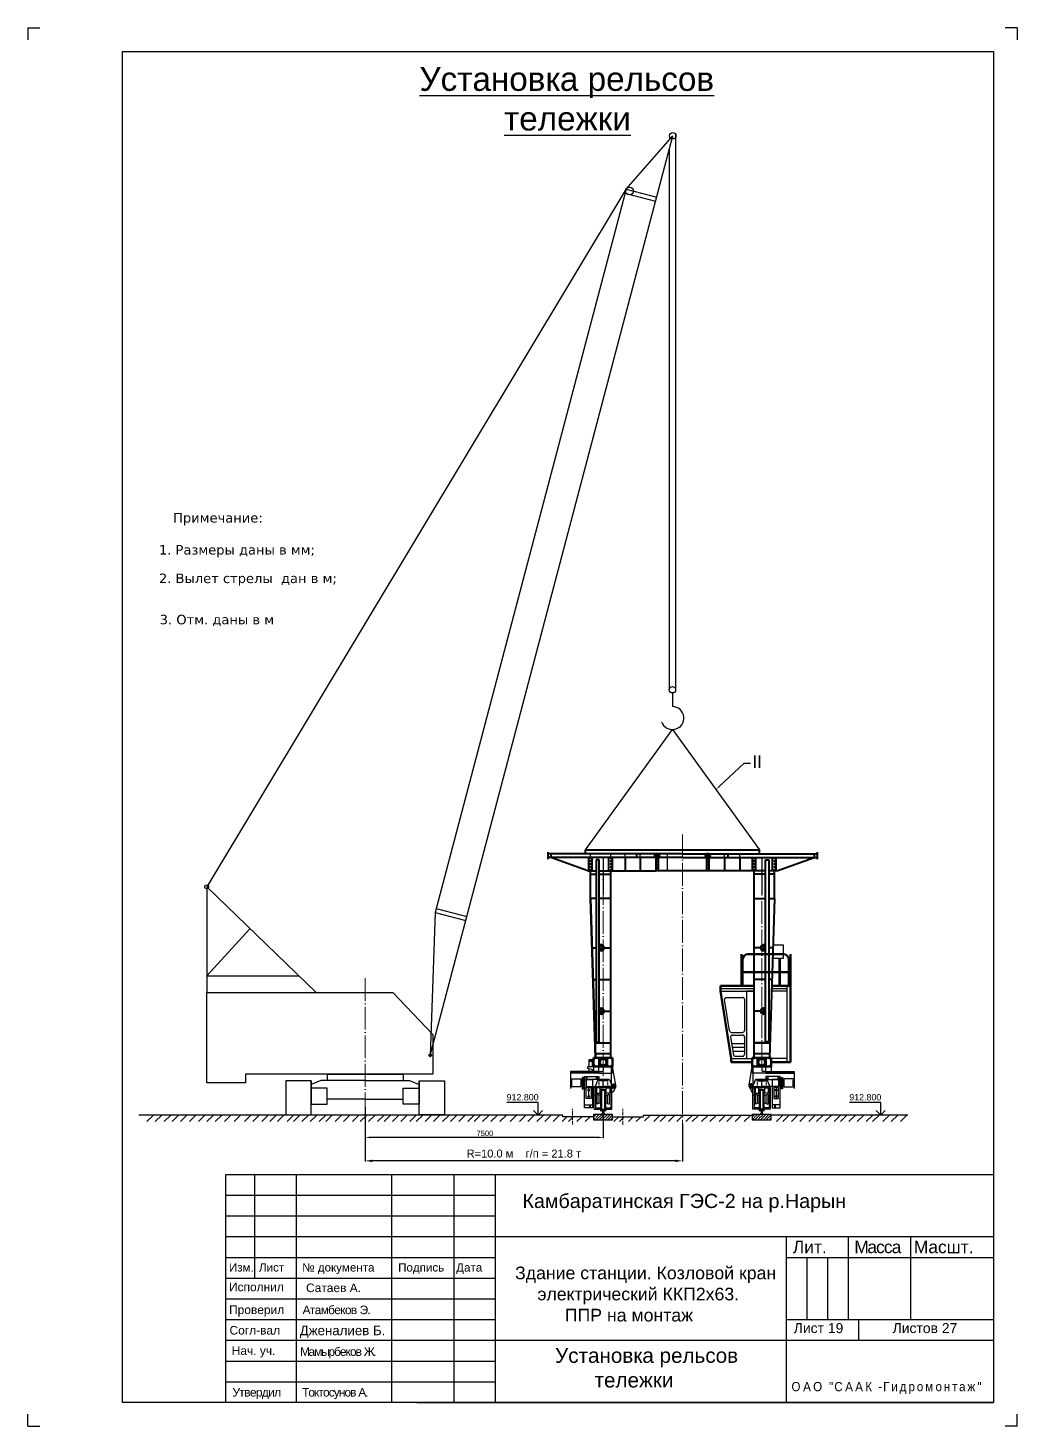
# Model space of a CAD drawing. Header units: millimetres. Extents: x 155577 to 993706, y -295114 to -113927.
# Drawn here: x 748807 to 779992, y -282929 to -238825 of the extents above; entities that cross this region are included whole.
import ezdxf
from ezdxf import colors
from ezdxf.entities.mleader import LeaderData, LeaderLine
from ezdxf.math import Vec2, Vec3

# ---------------------------------------------------------------- set-up
doc = ezdxf.new("R2010")
doc.units = ezdxf.units.MM
doc.linetypes.add('ACAD_ISO04W100', pattern=[30, 24, -3, 0, -3])
doc.linetypes.add('штриховая2', pattern=[9.525, 6.35, -3.175])
doc.layers.add('ось', color=160, linetype='Continuous', lineweight=15)
doc.layers.add('размер', color=84, linetype='Continuous', lineweight=18)
doc.styles.add('rom', font='times.ttf')
doc.styles.get("Standard").update_dxf_attribs({"font": 'arial.ttf'})
doc.dimstyles.new('ISO-25', dxfattribs={"dimtxt": 170, "dimasz": 170, "dimexe": 20, "dimexo": 10, "dimgap": 40, "dimtad": 1, "dimtxsty": 'Standard', "dimcen": 2.5, "dimadec": 0, "dimazin": 0, "dimtfac": 1, "dimtmove": 0, "dimatfit": 3, "dimfxl": 0, "dimarcsym": 0})

# ---------------------------------------------------------------- blocks, each defined once
blk = doc.blocks.new('ГАК ДЭКа')
blk.add_line((284780, 30287), (284780, 29857))
blk.add_circle((284780, 30387), 100)
blk.add_arc((284780, 29494), 363, 198.8478, 90)
blk = doc.blocks.new('стрела ДЭК -50 30 м')
for p, q in [((307292, 19005), (312744, 48506)), ((311398, 46721), (312744, 48506)), ((311398, 46721), (307108, 23514)), ((311374, 46592), (312357, 46410)), ((311398, 46721), (312381, 46539)), ((307108, 23514), (308092, 23332)), ((307108, 23514), (307292, 19005)), ((307132, 23643), (308115, 23461))]:
    blk.add_line(p, q)
blk.add_circle((311512, 46669), 123)
blk = doc.blocks.new('ходовка ДЭК -50')
at = {"lineweight": 30}
for p, q in [((580452, 8457), (579652, 8457)), ((579652, 8457), (579652, 7387)), ((580753, 8472), (580452, 8339)), ((580452, 7387), (580452, 8457)), ((582152, 8472), (580753, 8472)), ((580953, 8672), (580953, 8472)), ((580953, 8672), (583352, 8672)), ((582152, 8472), (583552, 8472)), ((583352, 8672), (583352, 8472)), ((583552, 8472), (583852, 8339)), ((583852, 8457), (584652, 8457)), ((583852, 7387), (583852, 8457)), ((584652, 8457), (584652, 7387)), ((582152, 7882), (580952, 7882)), ((582152, 7882), (582152, 7882)), ((582152, 7882), (583352, 7882)), ((582152, 7882), (582152, 7882)), ((579652, 7387), (580452, 7387)), ((584652, 7387), (583852, 7387))]:
    blk.add_line(p, q, dxfattribs=at)
for p, q in [((580452, 8457), (580452, 8222)), ((583852, 8457), (583852, 8222))]:
    blk.add_line(p, q)
for points in [[(580952, 8222), (580452, 8222), (580452, 7722), (580952, 7722)], [(583352, 8222), (583852, 8222), (583852, 7722), (583352, 7722)]]:
    blk.add_lwpolyline(points, close=True, dxfattribs=at)
blk = doc.blocks.new('корпус ДЭК-50')
at = {"lineweight": 30}
for p, q in [((537296, 11242), (533847, 14577)), ((533847, 14577), (533847, 11242)), ((533847, 11767), (535212, 13257)), ((533847, 11767), (536741, 11767)), ((533847, 8391), (533847, 11242)), ((533847, 11242), (539715, 11242)), ((539715, 11242), (540977, 9922)), ((540977, 9922), (540977, 8672)), ((535070, 8391), (533847, 8391)), ((540977, 8672), (535070, 8672)), ((535070, 8672), (535070, 8391))]:
    blk.add_line(p, q, dxfattribs=at)
blk.add_line((533847, 8391), (533847, 8672))
at = {"color": 70, "lineweight": 30}
for centre, radius in [((533847, 14577), 60.4), ((540897, 9261), 40.4)]:
    blk.add_circle(centre, radius, dxfattribs=at)
at = {"layer": 'ось', "linetype": 'ACAD_ISO04W100', "ltscale": 30}
blk.add_line((538847, 11693), (538847, 7633), dxfattribs=at)
blk = doc.blocks.new('A4')
at = {"color": 4}
for p, q in [((839180.34, -1943.12), (839180.34, -1945.62)), ((839180.34, -1943.12), (839182.84, -1943.12)), ((839390.34, -1943.12), (839387.84, -1943.12)), ((839390.34, -1943.12), (839390.34, -1945.62)), ((839180.34, -2240.12), (839180.34, -2237.62)), ((839390.34, -2240.12), (839390.34, -2237.62)), ((839180.34, -2240.12), (839182.84, -2240.12)), ((839390.34, -2240.12), (839387.84, -2240.12))]:
    blk.add_line(p, q, dxfattribs=at)
for p, q in [((839200.34, -1948.12), (839200.34, -2235.12)), ((839200.34, -1948.12), (839385.34, -1948.12)), ((839385.34, -1948.12), (839385.34, -2235.12)), ((839385.34, -2235.12), (839200.34, -2235.12))]:
    blk.add_line(p, q)
blk = doc.blocks.new('*D61')
at = {"layer": 'Defpoints', "color": 0, "transparency": 16777216}
for p in [(759441, -273101), (769441, -273390), (759441, -274564)]:
    blk.add_point(p, dxfattribs=at)
at = {"layer": 'размер', "color": 0, "lineweight": -2, "transparency": 16777216}
for p, q in [((759441, -273111), (759441, -274584)), ((769441, -273400), (769441, -274584)), ((769216, -274564), (759666, -274564))]:
    blk.add_line(p, q, dxfattribs=at)
at = {"layer": 'размер', "color": 0, "transparency": 16777216}
for points in [[(759666, -274526), (759666, -274601), (759441, -274564)], [(769216, -274526), (769216, -274601), (769441, -274564)]]:
    blk.add_solid(points, dxfattribs=at)
at = {"layer": 'размер', "color": 0, "transparency": 16777216, "insert": (764441, -274335), "char_height": 170, "attachment_point": 5}
blk.add_mtext('{\\H1.4706x;R=10.0 м    г/п = 21.8 т}', dxfattribs=at)
blk = doc.blocks.new('*D97')
at = {"layer": 'Defpoints', "color": 0, "transparency": 16777216}
for p in [(759441, -272865), (766941, -273101), (759441, -273824)]:
    blk.add_point(p, dxfattribs=at)
at = {"layer": 'размер', "color": 0, "lineweight": -2, "transparency": 16777216}
for p, q in [((759441, -272875), (759441, -273844)), ((766941, -273111), (766941, -273844)), ((766771, -273824), (759611, -273824))]:
    blk.add_line(p, q, dxfattribs=at)
at = {"layer": 'размер', "color": 0, "transparency": 16777216}
for points in [[(759611, -273795), (759611, -273852), (759441, -273824)], [(766771, -273795), (766771, -273852), (766941, -273824)]]:
    blk.add_solid(points, dxfattribs=at)
at = {"layer": 'размер', "color": 0, "transparency": 16777216, "insert": (763214, -273697), "char_height": 170, "attachment_point": 5}
blk.add_mtext('7500', dxfattribs=at)

msp = doc.modelspace()

# ---------------------------------------------------------------- hatches: boundary and pattern name
for points in [[(766281.68, -272292.165), (766311.16, -272292.165), (766311.16, -271929.269), (766281.68, -271929.269)], [(772599.885, -271929.269), (772570.405, -271929.269), (772570.405, -272292.165), (772599.885, -272292.165)]]:
    msp.add_hatch(color=256).paths.add_polyline_path(points)
h = msp.add_hatch()
h.set_pattern_fill('ANSI35', color=256, scale=20, style=0)
h.set_pattern_definition([(45, (501788.66, 2942.89), (-89.80256, 89.80256), []), (45, (501878.46, 2942.89), (-89.80256, 89.80256), [158.75, -31.75, 0, -31.75])])
h.paths.add_polyline_path([(766640.782, -273100.717), (766640.782, -273270.717), (767240.782, -273270.717), (767240.782, -273100.717)])
h = msp.add_hatch()
h.set_pattern_fill('ANSI35', color=256, scale=20, style=0)
h.set_pattern_definition([(45, (506788.66, 2942.89), (-89.80256, 89.80256), []), (45, (506878.46, 2942.89), (-89.80256, 89.80256), [158.75, -31.75, 0, -31.75])])
h.paths.add_polyline_path([(771640.782, -273100.717), (771640.782, -273270.717), (772240.782, -273270.717), (772240.782, -273100.717)])

# ---------------------------------------------------------------- linework, layer by layer
for p, q in [((769226.11, -242169.171), (769226.343, -259702.859)), ((769026.896, -242643.954), (769026.343, -259702.848)), ((767664.742, -243897.879), (754440.782, -265920.717)), ((766540.782, -264994.717), (766540.782, -264874.717)), ((767180.782, -264994.717), (767180.782, -264874.717)), ((767630.915, -264994.717), (767630.915, -264874.717)), ((768112.097, -264994.717), (768112.097, -264874.717)), ((768565.842, -264934.717), (768715.723, -264934.717)), ((768640.782, -264994.717), (768640.782, -264863.777)), ((769440.782, -264994.717), (768678.632, -264994.717)), ((768960.784, -264874.717), (768960.784, -265414.717)), ((770315.723, -264934.717), (770165.842, -264934.717)), ((770240.782, -264994.717), (770240.782, -264858.537)), ((770769.468, -264994.717), (770769.468, -264874.717)), ((771250.65, -264994.717), (771250.65, -264874.717)), ((766480.782, -265414.717), (766600.782, -265414.717)), ((768602.933, -265414.717), (769440.782, -265414.717)), ((768678.632, -265414.717), (768678.632, -265414.717)), ((770202.933, -265414.717), (770202.933, -265414.717)), ((772400.782, -265414.717), (772280.782, -265414.717)), ((766811.053, -267840.717), (766950.562, -267840.717)), ((766880.808, -267732.009), (766880.808, -267949.425)), ((766880.808, -267732.009), (766880.808, -267949.425)), ((771931.053, -267840.717), (772070.562, -267840.717)), ((772000.808, -267732.009), (772000.808, -267949.425)), ((772000.808, -267732.009), (772000.808, -267949.425)), ((772631.687, -267760.717), (772295.157, -267760.717)), ((772631.687, -268174.589), (772631.687, -267760.717)), ((772282.363, -268174.589), (772631.687, -268174.589)), ((772478.742, -268174.589), (772478.742, -269040.717)), ((772518.66, -268174.589), (772518.66, -269040.717)), ((770640.782, -269130.717), (771700.782, -269130.717)), ((770640.782, -269210.717), (771700.782, -269210.717)), ((770925.418, -270456.675), (770768.217, -269476.484)), ((770823.726, -269409.781), (771336.701, -269409.781)), ((771400.251, -269467.855), (771400.251, -270452.638)), ((771700.782, -269210.717), (771460.782, -269210.717)), ((771460.782, -269210.717), (771460.782, -271330.717)), ((772747.648, -269210.717), (772245.697, -269210.717)), ((772248.17, -269130.717), (772747.648, -269130.717)), ((772747.648, -271450.717), (772747.648, -269040.717)), ((766811.028, -269840.717), (766950.537, -269840.717)), ((766880.782, -269732.009), (766880.782, -269949.425)), ((771931.028, -269840.717), (772070.537, -269840.717)), ((772000.782, -269732.009), (772000.782, -269949.425)), ((770924.318, -270449.816), (770925.418, -270456.675)), ((770958.132, -270660.657), (771047.415, -271217.366)), ((770987.868, -270510.717), (771337.581, -270510.717)), ((771013.64, -270593.954), (771340.511, -270593.954)), ((771400.251, -270656.017), (771400.251, -271200.735)), ((770990.048, -270859.661), (771400.251, -270859.661)), ((771008.455, -270974.436), (771400.251, -270974.436)), ((771029.389, -271104.964), (771400.251, -271104.964)), ((766640.782, -271600.717), (766447.803, -271600.717)), ((766447.803, -271600.717), (766447.803, -271643.945)), ((766447.803, -271643.945), (766640.782, -271680.355)), ((766499.666, -271424), (766595.212, -271424)), ((766547.439, -271367.207), (766547.439, -271424)), ((766640.782, -271590.717), (766640.782, -271740.717)), ((766808.833, -271800.717), (766808.833, -271590.717)), ((766940.782, -271590.717), (766940.782, -271716.044)), ((767208.782, -272170.717), (767208.782, -271590.717)), ((767340.782, -272170.717), (767240.782, -271590.717)), ((767240.782, -271590.717), (767240.782, -271765.451)), ((770980.782, -271330.717), (771640.782, -271330.717)), ((771101.674, -271262.799), (771340.511, -271262.799)), ((771540.782, -272170.717), (771640.782, -271590.717)), ((771640.782, -271590.717), (771640.782, -271765.451)), ((771672.782, -272170.717), (771672.782, -271590.717)), ((771940.782, -271590.717), (771940.782, -271716.044)), ((772072.732, -271800.717), (772072.732, -271590.717)), ((772747.648, -271330.717), (772240.782, -271330.717)), ((772240.782, -271590.717), (772240.782, -271740.717)), ((766808.833, -271740.717), (766905.749, -271740.717)), ((766808.833, -271800.717), (767212.918, -271800.717)), ((772072.732, -271800.717), (771668.647, -271800.717)), ((772072.732, -271740.717), (771975.816, -271740.717)), ((766446.684, -272331.684), (766519.441, -272331.684)), ((766446.684, -272528.686), (766519.441, -272528.686)), ((766483.236, -272262.72), (766483.236, -272572.604)), ((766660.782, -272220.717), (766940.782, -272220.717)), ((766660.782, -272930.717), (766660.782, -272247.795)), ((766660.782, -272247.795), (766940.782, -272247.795)), ((766660.782, -272480.794), (766700.782, -272480.794)), ((766700.782, -272247.795), (766700.782, -272890.717)), ((766880.782, -272510.642), (766747.703, -272459.098)), ((766747.703, -272459.098), (766747.703, -272777.191)), ((766808.296, -272482.567), (766808.296, -272753.723)), ((766880.782, -272320.717), (766880.782, -272950.717)), ((767220.782, -272247.795), (766940.782, -272247.795)), ((767000.782, -272510.642), (767133.862, -272459.098)), ((767000.782, -272510.642), (767000.782, -272725.647)), ((767073.269, -272482.567), (767073.269, -272753.723)), ((767133.862, -272459.098), (767133.862, -272777.191)), ((767180.782, -272247.795), (767180.782, -272890.717)), ((767220.782, -272480.794), (767180.782, -272480.794)), ((767208.782, -272170.717), (767340.782, -272170.717)), ((767220.782, -272220.717), (767220.782, -272200.717)), ((767220.782, -272220.717), (767220.782, -272200.717)), ((767220.782, -272930.717), (767220.782, -272247.795)), ((767253.418, -272397.795), (767220.782, -272397.795)), ((767340.782, -272220.717), (767253.418, -272397.795)), ((767340.782, -272220.717), (767340.782, -272170.717)), ((771672.782, -272170.717), (771540.782, -272170.717)), ((771540.782, -272220.717), (771540.782, -272170.717)), ((771540.782, -272220.717), (771628.147, -272397.795)), ((771628.147, -272397.795), (771660.782, -272397.795)), ((771660.782, -272220.717), (771660.782, -272200.717)), ((771660.782, -272220.717), (771660.782, -272200.717)), ((771660.782, -272930.717), (771660.782, -272247.795)), ((771660.782, -272247.795), (771940.782, -272247.795)), ((771660.782, -272480.794), (771700.782, -272480.794)), ((771700.782, -272247.795), (771700.782, -272890.717)), ((771880.782, -272510.642), (771747.703, -272459.098)), ((771747.703, -272459.098), (771747.703, -272777.191)), ((771808.296, -272482.567), (771808.296, -272753.723)), ((771880.782, -272510.642), (771880.782, -272725.647)), ((772220.782, -272220.717), (771940.782, -272220.717)), ((772220.782, -272247.795), (771940.782, -272247.795)), ((772000.782, -272320.717), (772000.782, -272950.717)), ((772000.782, -272510.642), (772133.862, -272459.098)), ((772073.269, -272482.567), (772073.269, -272753.723)), ((772133.862, -272459.098), (772133.862, -272777.191)), ((772180.782, -272247.795), (772180.782, -272890.717)), ((772220.782, -272480.794), (772180.782, -272480.794)), ((772220.782, -272930.717), (772220.782, -272247.795)), ((772434.881, -272331.684), (772362.124, -272331.684)), ((772434.881, -272528.686), (772362.124, -272528.686)), ((772398.329, -272262.72), (772398.329, -272572.604)), ((764891.542, -272720.717), (763908.765, -272720.717)), ((764891.542, -273120.717), (764750.12, -272979.296)), ((764891.542, -273120.717), (764891.542, -272720.717)), ((764891.542, -273120.717), (765032.963, -272979.296)), ((766660.782, -272930.717), (767220.782, -272930.717)), ((766700.782, -272890.717), (766880.782, -272890.717)), ((766880.782, -272725.647), (766747.703, -272777.191)), ((766880.782, -272950.717), (766880.782, -272973.111)), ((767000.782, -272725.647), (767133.862, -272777.191)), ((767000.782, -272890.717), (767180.782, -272890.717)), ((767000.782, -272950.717), (767000.782, -272973.111)), ((772220.782, -272930.717), (771660.782, -272930.717)), ((771880.782, -272890.717), (771700.782, -272890.717)), ((771880.782, -272725.647), (771747.703, -272777.191)), ((771880.782, -272950.717), (771880.782, -272973.111)), ((772000.782, -272725.647), (772133.862, -272777.191)), ((772180.782, -272890.717), (772000.782, -272890.717)), ((772000.782, -272950.717), (772000.782, -272973.111)), ((775695.927, -272720.717), (774713.151, -272720.717)), ((775695.927, -273120.717), (775554.506, -272979.296)), ((775695.927, -273120.717), (775695.927, -272720.717)), ((775695.927, -273120.717), (775837.348, -272979.296)), ((765671.782, -273120.717), (752304.709, -273120.717)), ((752556.66, -273324.364), (752760.306, -273120.717)), ((752819.292, -273324.364), (753022.939, -273120.717)), ((753104.437, -273324.364), (753308.083, -273120.717)), ((753104.437, -273324.364), (753308.083, -273120.717)), ((753104.437, -273324.364), (753308.083, -273120.717)), ((753352.06, -273324.364), (753555.706, -273120.717)), ((753614.692, -273324.364), (753818.339, -273120.717)), ((753899.837, -273324.364), (754103.483, -273120.717)), ((754183.992, -273324.364), (754387.638, -273120.717)), ((754183.992, -273324.364), (754387.638, -273120.717)), ((754451.033, -273324.364), (754654.679, -273120.717)), ((754713.665, -273324.364), (754917.312, -273120.717)), ((754998.81, -273324.364), (755202.456, -273120.717)), ((755306.652, -273324.364), (755510.299, -273120.717)), ((755306.652, -273324.364), (755510.299, -273120.717)), ((755633.115, -273324.364), (755836.762, -273120.717)), ((755895.747, -273324.364), (756099.394, -273120.717)), ((756180.892, -273324.364), (756384.539, -273120.717)), ((756180.892, -273324.364), (756384.539, -273120.717)), ((756180.892, -273324.364), (756384.539, -273120.717)), ((756428.515, -273324.364), (756632.162, -273120.717)), ((756671.147, -273324.364), (756874.794, -273120.717)), ((756976.292, -273324.364), (757179.939, -273120.717)), ((757177.458, -273324.364), (757381.105, -273120.717)), ((757177.458, -273324.364), (757381.105, -273120.717)), ((757444.499, -273324.364), (757648.146, -273120.717)), ((757707.131, -273324.364), (757910.778, -273120.717)), ((757992.276, -273324.364), (758195.923, -273120.717)), ((758193.442, -273324.364), (758397.089, -273120.717)), ((758193.442, -273324.364), (758397.089, -273120.717)), ((758487.95, -273324.364), (758691.597, -273120.717)), ((758750.583, -273324.364), (758954.229, -273120.717)), ((759035.727, -273324.364), (759239.374, -273120.717)), ((759035.727, -273324.364), (759239.374, -273120.717)), ((759035.727, -273324.364), (759239.374, -273120.717)), ((759283.35, -273324.364), (759486.997, -273120.717)), ((759545.983, -273324.364), (759749.629, -273120.717)), ((759831.127, -273324.364), (760034.774, -273120.717)), ((760032.293, -273324.364), (760235.94, -273120.717)), ((760032.293, -273324.364), (760235.94, -273120.717)), ((760299.334, -273324.364), (760502.981, -273120.717)), ((760561.967, -273324.364), (760765.613, -273120.717)), ((760847.111, -273324.364), (761050.758, -273120.717)), ((761048.277, -273324.364), (761251.924, -273120.717)), ((761048.277, -273324.364), (761251.924, -273120.717)), ((761330.333, -273324.364), (761533.98, -273120.717)), ((761592.965, -273324.364), (761796.612, -273120.717)), ((761878.11, -273324.364), (762081.757, -273120.717)), ((761878.11, -273324.364), (762081.757, -273120.717)), ((761878.11, -273324.364), (762081.757, -273120.717)), ((762125.733, -273324.364), (762329.38, -273120.717)), ((762388.365, -273324.364), (762592.012, -273120.717)), ((762673.51, -273324.364), (762877.157, -273120.717)), ((762874.676, -273324.364), (763078.323, -273120.717)), ((762874.676, -273324.364), (763078.323, -273120.717)), ((763141.717, -273324.364), (763345.364, -273120.717)), ((763404.35, -273324.364), (763607.996, -273120.717)), ((763689.494, -273324.364), (763893.141, -273120.717)), ((764011.015, -273324.364), (764214.662, -273120.717)), ((764305.456, -273324.364), (764509.103, -273120.717)), ((764568.088, -273324.364), (764771.735, -273120.717)), ((764853.233, -273324.364), (765056.88, -273120.717)), ((764853.233, -273324.364), (765056.88, -273120.717)), ((764853.233, -273324.364), (765056.88, -273120.717)), ((765100.856, -273324.364), (765304.503, -273120.717)), ((765363.488, -273324.364), (765567.135, -273120.717)), ((765648.633, -273324.364), (765800.28, -273172.717)), ((765671.782, -273172.717), (765671.782, -273120.717)), ((766640.782, -273172.717), (765671.782, -273172.717)), ((765849.799, -273324.364), (766001.446, -273172.717)), ((765849.799, -273324.364), (766001.446, -273172.717)), ((766116.84, -273324.364), (766268.487, -273172.717)), ((766379.472, -273324.364), (766531.119, -273172.717)), ((766880.782, -273085.717), (766880.782, -273100.717)), ((766880.782, -273100.717), (767000.782, -273100.717)), ((766920.782, -273010.767), (766920.782, -273056.578)), ((766960.782, -273010.767), (766960.782, -273056.578)), ((767000.782, -273085.717), (767000.782, -273100.717)), ((767240.782, -273172.717), (768209.782, -273172.717)), ((767280.887, -273324.364), (767432.534, -273172.717)), ((767454.879, -273324.364), (767606.525, -273172.717)), ((767740.024, -273324.364), (767891.67, -273172.717)), ((767740.024, -273324.364), (767891.67, -273172.717)), ((767740.024, -273324.364), (767891.67, -273172.717)), ((767987.646, -273324.364), (768139.293, -273172.717)), ((768209.782, -273172.717), (768209.782, -273120.717)), ((768209.782, -273120.717), (771640.782, -273120.717)), ((768250.279, -273304.364), (768433.925, -273120.717)), ((768535.424, -273324.364), (768739.07, -273120.717)), ((768736.589, -273324.364), (768940.236, -273120.717)), ((768736.589, -273324.364), (768940.236, -273120.717)), ((769003.63, -273324.364), (769207.277, -273120.717)), ((769266.263, -273324.364), (769469.91, -273120.717)), ((769551.408, -273324.364), (769755.054, -273120.717)), ((769752.573, -273324.364), (769956.22, -273120.717)), ((769752.573, -273324.364), (769956.22, -273120.717)), ((770047.082, -273324.364), (770250.728, -273120.717)), ((770309.714, -273324.364), (770513.361, -273120.717)), ((770594.859, -273324.364), (770798.505, -273120.717)), ((770594.859, -273324.364), (770798.505, -273120.717)), ((770594.859, -273324.364), (770798.505, -273120.717)), ((770842.482, -273324.364), (771046.128, -273120.717)), ((771105.114, -273324.364), (771308.761, -273120.717)), ((771390.259, -273324.364), (771593.905, -273120.717)), ((771880.782, -273085.717), (771880.782, -273100.717)), ((772000.782, -273100.717), (771880.782, -273100.717)), ((771920.782, -273010.767), (771920.782, -273056.578)), ((771960.782, -273010.767), (771960.782, -273056.578)), ((772000.782, -273085.717), (772000.782, -273100.717)), ((776549.356, -273120.717), (772240.782, -273120.717)), ((772406.243, -273324.364), (772609.889, -273120.717)), ((772607.409, -273324.364), (772811.055, -273120.717)), ((772607.409, -273324.364), (772811.055, -273120.717)), ((772878.547, -273324.364), (773082.194, -273120.717)), ((773141.179, -273324.364), (773344.826, -273120.717)), ((773426.324, -273324.364), (773629.971, -273120.717)), ((773426.324, -273324.364), (773629.971, -273120.717)), ((773426.324, -273324.364), (773629.971, -273120.717)), ((773673.947, -273324.364), (773877.594, -273120.717)), ((773936.579, -273324.364), (774140.226, -273120.717)), ((774221.724, -273324.364), (774425.371, -273120.717)), ((774422.89, -273324.364), (774626.537, -273120.717)), ((774422.89, -273324.364), (774626.537, -273120.717)), ((774689.931, -273324.364), (774893.578, -273120.717)), ((774952.563, -273324.364), (775156.21, -273120.717)), ((775237.708, -273324.364), (775441.355, -273120.717)), ((775438.874, -273324.364), (775642.521, -273120.717)), ((775438.874, -273324.364), (775642.521, -273120.717)), ((775765.337, -273324.364), (775968.984, -273120.717)), ((776027.97, -273324.364), (776231.616, -273120.717)), ((776313.114, -273324.364), (776516.761, -273120.717)), ((776313.114, -273324.364), (776516.761, -273120.717)), ((776313.114, -273324.364), (776516.761, -273120.717)), ((755047.069, -282186.761), (755047.069, -274991.582)), ((755047.069, -274991.582), (779249.034, -274991.582)), ((755962.819, -278262.118), (755962.819, -274991.582)), ((757271.033, -282186.761), (757271.033, -274991.582)), ((760279.926, -282186.761), (760279.926, -274991.582)), ((762242.248, -282186.761), (762242.248, -274991.582)), ((763550.462, -282186.761), (763550.462, -274991.582)), ((755047.069, -275645.69), (763550.462, -275645.69)), ((755047.069, -276299.797), (763550.462, -276299.797)), ((755047.069, -276953.904), (779249.034, -276953.904)), ((755047.069, -276953.904), (779249.034, -276953.904)), ((772707.962, -276953.904), (772707.962, -282186.761)), ((774670.284, -276953.904), (774670.284, -279570.333)), ((776632.605, -276953.904), (776632.605, -279570.333)), ((779249.034, -276781.361), (779249.034, -282186.761)), ((755047.069, -277608.011), (763550.462, -277608.011)), ((772707.962, -277608.011), (779249.034, -277608.011)), ((773362.069, -277608.011), (773362.069, -279570.333)), ((774016.177, -277608.011), (774016.177, -279570.333)), ((755047.069, -278262.118), (763550.462, -278262.118)), ((755047.069, -278262.118), (763550.462, -278262.118)), ((755047.069, -278916.225), (763550.462, -278916.225)), ((755047.069, -278916.225), (763550.462, -278916.225)), ((755047.069, -279570.333), (763550.462, -279570.333)), ((772707.962, -279570.333), (779249.034, -279570.333)), ((774992.755, -279570.333), (774992.755, -280224.44)), ((755047.069, -280224.44), (779249.034, -280224.44)), ((755047.069, -280878.547), (763550.462, -280878.547)), ((755047.069, -280878.547), (763550.462, -280878.547)), ((755047.069, -281532.654), (763550.462, -281532.654)), ((779249.034, -282186.761), (761067.234, -282186.761)), ((761067.234, -282186.761), (779249.034, -282186.761))]:
    msp.add_line(p, q)
at = {"lineweight": 40}
for p, q in [((765192.782, -264824.717), (765192.782, -265044.717)), ((768602.933, -264874.717), (765192.782, -264874.717)), ((768602.933, -264994.717), (765192.782, -264994.717)), ((765290.782, -264874.717), (765290.782, -264994.717)), ((766460.782, -265414.717), (765290.782, -264994.717)), ((766380.782, -264874.717), (766380.782, -264754.717)), ((766380.782, -264754.717), (771871.903, -264754.717)), ((766485.782, -265414.717), (766485.782, -264994.717)), ((766595.782, -265414.717), (766595.782, -264994.717)), ((766820.782, -265064.555), (766720.782, -265064.555)), ((766720.782, -265064.555), (766720.782, -270810.803)), ((766820.782, -270810.803), (766820.782, -265064.555)), ((767125.782, -265414.717), (767125.782, -264994.717)), ((767235.782, -265414.717), (767235.782, -264994.717)), ((767630.915, -264994.717), (767630.915, -265414.717)), ((768002.332, -264994.717), (768002.332, -264874.717)), ((768112.097, -264994.717), (768112.097, -265414.717)), ((768602.933, -264994.717), (768602.933, -265414.717)), ((769440.782, -264874.717), (768678.632, -264874.717)), ((769440.782, -264994.717), (768678.632, -264994.717)), ((768678.632, -264994.717), (768678.632, -265414.717)), ((769440.782, -264874.717), (770202.933, -264874.717)), ((769440.782, -264994.717), (770202.933, -264994.717)), ((769440.782, -264994.717), (770202.933, -264994.717)), ((770202.933, -264994.717), (770202.933, -265414.717)), ((770278.632, -264874.717), (773688.782, -264874.717)), ((770278.632, -264994.717), (773688.782, -264994.717)), ((770278.632, -264994.717), (770278.632, -265414.717)), ((770769.468, -264994.717), (770769.468, -265414.717)), ((770879.233, -264994.717), (770879.233, -264874.717)), ((771250.65, -264994.717), (771250.65, -265414.717)), ((771645.782, -265414.717), (771645.782, -264994.717)), ((771755.782, -265414.717), (771755.782, -264994.717)), ((771871.903, -264874.717), (771871.903, -264754.717)), ((771940.782, -264874.717), (772500.782, -264874.717)), ((772060.782, -270810.803), (772060.782, -265064.555)), ((772060.782, -265064.555), (772160.782, -265064.555)), ((772160.782, -265064.555), (772160.782, -270810.803)), ((772285.782, -265414.717), (772285.782, -264994.717)), ((772395.782, -265414.717), (772395.782, -264994.717)), ((772420.782, -265414.717), (773590.782, -264994.717)), ((773590.782, -264874.717), (773590.782, -264994.717)), ((773688.782, -264824.717), (773688.782, -265044.717)), ((766460.782, -265414.717), (766720.782, -265414.717)), ((766540.782, -266284.717), (766540.782, -265414.717)), ((766820.782, -265414.717), (768602.933, -265414.717)), ((767180.782, -271310.717), (767180.782, -265414.717)), ((772060.782, -265414.717), (768602.933, -265414.717)), ((771700.782, -271310.717), (771700.782, -265414.717)), ((772420.782, -265414.717), (772160.782, -265414.717)), ((772340.782, -266284.717), (772340.782, -265414.717)), ((766540.782, -265514.717), (766720.782, -265514.717)), ((766820.782, -265514.717), (767180.782, -265514.717)), ((772060.782, -265514.717), (771700.782, -265514.717)), ((772340.782, -265514.717), (772160.782, -265514.717)), ((766720.782, -266284.717), (766540.782, -266284.717)), ((767180.782, -266284.717), (766820.782, -266284.717)), ((771700.782, -266284.717), (772060.782, -266284.717)), ((772160.782, -266284.717), (772340.782, -266284.717)), ((772340.782, -266284.717), (772185.419, -271310.717)), ((766588.881, -267840.717), (766720.782, -267840.717)), ((766972.977, -267840.717), (767180.782, -267840.717)), ((771908.588, -267840.717), (771700.782, -267840.717)), ((772292.684, -267840.717), (772160.782, -267840.717)), ((766619.793, -268840.717), (766720.782, -268840.717)), ((766619.793, -268840.717), (766720.782, -268840.717)), ((766820.782, -268840.717), (767180.782, -268840.717)), ((766820.782, -268840.717), (767180.782, -268840.717)), ((772060.782, -268840.717), (771700.782, -268840.717)), ((772060.782, -268840.717), (771700.782, -268840.717)), ((772261.772, -268840.717), (772160.782, -268840.717)), ((772261.772, -268840.717), (772160.782, -268840.717)), ((766650.705, -269840.717), (766720.782, -269840.717)), ((766650.705, -269840.717), (766720.782, -269840.717)), ((766972.977, -269840.717), (767180.782, -269840.717)), ((766972.977, -269840.717), (767180.782, -269840.717)), ((771908.588, -269840.717), (771700.782, -269840.717)), ((771908.588, -269840.717), (771700.782, -269840.717)), ((772230.86, -269840.717), (772160.782, -269840.717)), ((772230.86, -269840.717), (772160.782, -269840.717)), ((766681.617, -270840.717), (767180.782, -270840.717)), ((766698.807, -270940.717), (766684.708, -270940.717)), ((767180.782, -271190.717), (766692.436, -271190.717)), ((767180.782, -271190.717), (766692.436, -271190.717)), ((766720.782, -270810.803), (766820.782, -270810.803)), ((767180.782, -271070.717), (767163.593, -271070.717)), ((772189.129, -271190.717), (771700.782, -271190.717)), ((772160.782, -270810.803), (772060.782, -270810.803))]:
    msp.add_line(p, q, dxfattribs=at)
at = {"linetype": 'штриховая2', "ltscale": 10}
for p, q in [((766540.782, -265414.717), (766540.782, -264994.717)), ((767180.782, -265414.717), (767180.782, -264994.717)), ((768640.782, -265005.658), (768640.782, -265414.717)), ((770240.782, -265005.658), (770240.782, -265414.717)), ((771700.782, -265414.717), (771700.782, -264994.717)), ((772340.782, -265414.717), (772340.782, -264994.717)), ((766802.467, -272000.717), (766802.467, -272220.717)), ((767079.098, -272000.717), (767079.098, -272220.717)), ((771802.467, -272000.717), (771802.467, -272220.717)), ((772079.098, -272000.717), (772079.098, -272220.717))]:
    msp.add_line(p, q, dxfattribs=at)
at = {"color": 4}
for p, q in [((766940.782, -265024.717), (766940.782, -266164.717)), ((771940.782, -265024.717), (771940.782, -266164.717))]:
    msp.add_line(p, q, dxfattribs=at)
at = {"lineweight": 50}
for p, q in [((766540.782, -266284.717), (766696.146, -271310.717)), ((771306.701, -269040.717), (771306.701, -268040.717)), ((772631.687, -268040.717), (771505.814, -268040.717)), ((772848.989, -269040.717), (772848.989, -268040.717)), ((771306.701, -268288.624), (771336.701, -268288.624)), ((771306.701, -268316.505), (771336.701, -268316.505)), ((771336.701, -269040.717), (771336.701, -268215.625)), ((772800.801, -269040.717), (772800.801, -268215.625)), ((772800.801, -268288.624), (772848.989, -268288.624)), ((772800.801, -268316.505), (772848.989, -268316.505)), ((771306.701, -268869.38), (771336.701, -268869.38)), ((771306.701, -268897.261), (771336.701, -268897.261)), ((771336.701, -268609.333), (772800.801, -268609.333)), ((772800.801, -268869.38), (772848.989, -268869.38)), ((772800.801, -268897.261), (772848.989, -268897.261)), ((770640.782, -269040.717), (771700.782, -269040.717)), ((770640.782, -269040.717), (770640.782, -269210.717)), ((770980.782, -271330.717), (770640.782, -269210.717)), ((772250.952, -269040.717), (772848.989, -269040.717)), ((772848.989, -271450.717), (772848.989, -269040.717)), ((772199.948, -270840.717), (771700.782, -270840.717)), ((766640.782, -271310.717), (767240.782, -271310.717)), ((766640.782, -271310.717), (766640.782, -271590.717)), ((766640.782, -271590.717), (767240.782, -271590.717)), ((767240.782, -271310.717), (767240.782, -271590.717)), ((770980.782, -271450.717), (770980.782, -271330.717)), ((771640.782, -271450.717), (770980.782, -271450.717)), ((772240.782, -271310.717), (771640.782, -271310.717)), ((771640.782, -271310.717), (771640.782, -271590.717)), ((772240.782, -271590.717), (771640.782, -271590.717)), ((772240.782, -271590.717), (771640.782, -271590.717)), ((772240.782, -271310.717), (772240.782, -271590.717)), ((772848.989, -271450.717), (772240.782, -271450.717)), ((766880.803, -272291.862), (766880.3, -272991.962)), ((766880.782, -272320.717), (767000.782, -272320.717)), ((767000.803, -272291.862), (767000.3, -272991.962)), ((771880.762, -272291.862), (771881.265, -272991.962)), ((772000.782, -272320.717), (771880.782, -272320.717)), ((772000.762, -272291.862), (772001.265, -272991.962)), ((767000.329, -272950.76), (766880.782, -272950.717)), ((771881.236, -272950.76), (772000.782, -272950.717))]:
    msp.add_line(p, q, dxfattribs=at)
at = {"lineweight": 30}
for p, q in [((766808.833, -271740.717), (765913.782, -271740.717)), ((765913.782, -271740.717), (765913.782, -272278.733)), ((766808.833, -271770.717), (765913.782, -271770.717)), ((766808.833, -271800.717), (765913.782, -271800.717)), ((765943.892, -271971.775), (765913.782, -272005.043)), ((765913.782, -272058.138), (765913.782, -272163.297)), ((765943.892, -271971.775), (765943.892, -272226.691)), ((765943.892, -271971.775), (766238.64, -271971.775)), ((765943.892, -272196.565), (765943.892, -272024.87)), ((765943.892, -272024.87), (765943.892, -272057.481)), ((766238.64, -271971.775), (766238.64, -272226.691)), ((766311.16, -272024.87), (766238.64, -272024.87)), ((766355.689, -271986.666), (766311.16, -271929.269)), ((766776.277, -272000.717), (766696.277, -272200.717)), ((766776.277, -272000.717), (767140.782, -272000.717)), ((767140.782, -272000.717), (766940.782, -272000.717)), ((767140.782, -272000.717), (767220.782, -272200.717)), ((771740.782, -272000.717), (771660.782, -272200.717)), ((771740.782, -272000.717), (771940.782, -272000.717)), ((772105.288, -272000.717), (771740.782, -272000.717)), ((772072.732, -271740.717), (772967.782, -271740.717)), ((772072.732, -271770.717), (772967.782, -271770.717)), ((772072.732, -271800.717), (772967.782, -271800.717)), ((772105.288, -272000.717), (772185.288, -272200.717)), ((772525.876, -271986.666), (772570.405, -271929.269)), ((772570.405, -272024.87), (772642.925, -272024.87)), ((772937.673, -271971.775), (772642.925, -271971.775)), ((772642.925, -271971.775), (772642.925, -272226.691)), ((772937.673, -271971.775), (772967.782, -272005.043)), ((772937.673, -271971.775), (772937.673, -272226.691)), ((772937.673, -272196.565), (772937.673, -272024.87)), ((772937.673, -272024.87), (772937.673, -272057.481)), ((772967.782, -271740.717), (772967.782, -272278.733)), ((772967.782, -272058.138), (772967.782, -272163.297)), ((765943.892, -272226.691), (765913.782, -272193.423)), ((766238.64, -272226.691), (765943.892, -272226.691)), ((766311.16, -272196.565), (766238.64, -272196.565)), ((766311.16, -272292.165), (766355.689, -272234.768)), ((766696.277, -272220.717), (766696.277, -272200.717)), ((766696.277, -272220.717), (766696.277, -272200.717)), ((767340.782, -272220.717), (766940.782, -272220.717)), ((771540.782, -272220.717), (771940.782, -272220.717)), ((772185.288, -272220.717), (772185.288, -272200.717)), ((772185.288, -272220.717), (772185.288, -272200.717)), ((772570.405, -272292.165), (772525.876, -272234.768)), ((772570.405, -272196.565), (772642.925, -272196.565)), ((772642.925, -272226.691), (772937.673, -272226.691)), ((772937.673, -272226.691), (772967.782, -272193.423)), ((766355.689, -272797.466), (766610.782, -272797.466)), ((766515.799, -272797.466), (766515.799, -272893.839)), ((766536.666, -272797.466), (766536.666, -272893.839)), ((772525.876, -272797.466), (772270.782, -272797.466)), ((772344.899, -272797.466), (772344.899, -272893.839)), ((772365.766, -272797.466), (772365.766, -272893.839))]:
    msp.add_line(p, q, dxfattribs=at)
for points in [[(766380.782, -264754.717), (769126.343, -260958.745), (771871.903, -264754.717)], [(766499.666, -271600.717), (766499.666, -271367.207), (766595.212, -271367.207), (766595.212, -271600.717)], [(766595.212, -271671.757), (766595.212, -271740.717), (766499.666, -271740.717), (766499.666, -271653.73)], [(766311.16, -272292.165), (766311.16, -271929.269)], [(766355.689, -271986.666), (766355.689, -272292.165)], [(772525.876, -271986.666), (772525.876, -272292.165)], [(772570.405, -272292.165), (772570.405, -271929.269)]]:
    msp.add_lwpolyline(points)
at = {"lineweight": 50}
for points in [[(766812.845, -271322.832), (767068.72, -271322.832), (767068.72, -271578.602), (766812.845, -271578.602)], [(772068.72, -271322.832), (771812.845, -271322.832), (771812.845, -271578.602), (772068.72, -271578.602)]]:
    msp.add_lwpolyline(points, close=True, dxfattribs=at)
for points in [[(766311.16, -271929.269), (766281.68, -271929.269), (766281.68, -272292.165), (766311.16, -272292.165)], [(772570.405, -271929.269), (772599.885, -271929.269), (772599.885, -272292.165), (772570.405, -272292.165)], [(766846.92, -272263.34), (766733.668, -272263.34), (766733.668, -272428.368), (766846.92, -272428.368)], [(767034.645, -272263.34), (767147.897, -272263.34), (767147.897, -272428.368), (767034.645, -272428.368)], [(767248.994, -272143.177), (767304.075, -272143.177), (767304.075, -272170.717), (767248.994, -272170.717)], [(767248.994, -272220.717), (767304.075, -272220.717), (767304.075, -272248.257), (767248.994, -272248.257)], [(767262.923, -272131.07), (767290.146, -272131.07), (767290.146, -272276.44), (767262.923, -272276.44)], [(771632.571, -272143.177), (771577.49, -272143.177), (771577.49, -272170.717), (771632.571, -272170.717)], [(771632.571, -272220.717), (771577.49, -272220.717), (771577.49, -272248.257), (771632.571, -272248.257)], [(771618.642, -272131.07), (771591.419, -272131.07), (771591.419, -272276.44), (771618.642, -272276.44)], [(771846.92, -272263.34), (771733.668, -272263.34), (771733.668, -272428.368), (771846.92, -272428.368)], [(772034.645, -272263.34), (772147.897, -272263.34), (772147.897, -272428.368), (772034.645, -272428.368)], [(767240.782, -273100.717), (766640.782, -273100.717), (766640.782, -273270.717), (767240.782, -273270.717)], [(772240.782, -273100.717), (771640.782, -273100.717), (771640.782, -273270.717), (772240.782, -273270.717)]]:
    msp.add_lwpolyline(points, close=True)
at = {"lineweight": 30}
for points in [[(766311.16, -272024.87), (766355.689, -272024.87), (766355.689, -272196.565), (766311.16, -272196.565)], [(772570.405, -272024.87), (772525.876, -272024.87), (772525.876, -272196.565), (772570.405, -272196.565)]]:
    msp.add_lwpolyline(points, dxfattribs=at)
for points in [[(766355.689, -271906.058), (766808.87, -271906.058), (766808.87, -272000.717), (766355.689, -272000.717)], [(766610.782, -272893.839), (766355.689, -272893.839), (766355.689, -272000.717), (766610.782, -272000.717)], [(766940.782, -272000.717), (766405.689, -272000.717), (766405.689, -272220.717), (766940.782, -272220.717)], [(766776.277, -272000.717), (767079.098, -272000.717), (767079.098, -272039.654), (766776.277, -272039.654)], [(772105.288, -272000.717), (771802.467, -272000.717), (771802.467, -272039.654), (772105.288, -272039.654)], [(771940.782, -272000.717), (772475.876, -272000.717), (772475.876, -272220.717), (771940.782, -272220.717)], [(772525.876, -271906.058), (772072.695, -271906.058), (772072.695, -272000.717), (772525.876, -272000.717)], [(772270.782, -272893.839), (772525.876, -272893.839), (772525.876, -272000.717), (772270.782, -272000.717)], [(766405.687, -272248.38), (766560.784, -272248.38), (766560.784, -272591.825), (766405.687, -272591.825)], [(772475.878, -272248.38), (772320.781, -272248.38), (772320.781, -272591.825), (772475.878, -272591.825)]]:
    msp.add_lwpolyline(points, close=True, dxfattribs=at)
at = {"color": 70, "lineweight": 30}
msp.add_circle((769138.589, -242227.545), 100, dxfattribs=at)
at = {"lineweight": 40}
for centre in [(768640.782, -264934.717), (770240.782, -264934.717)]:
    msp.add_circle(centre, 70.941, dxfattribs=at)
for centre, radius in [((768640.782, -264934.717), 43.459), ((770240.782, -264934.717), 43.459), ((766880.782, -267840.717), 60), ((772000.782, -267840.717), 60), ((766880.782, -269840.717), 60), ((772000.782, -269840.717), 60), ((766802.467, -272018.493), 12.621), ((767049.088, -272018.493), 12.621), ((771832.477, -272018.493), 12.621), ((772079.098, -272018.493), 12.621)]:
    msp.add_circle(centre, radius)
at = {"lineweight": 50}
for centre, radius in [((766669.044, -271335.448), 10.358), ((766669.044, -271565.987), 10.358), ((766836.167, -271342.584), 10.358), ((766836.167, -271558.851), 10.358), ((766940.782, -271450.717), 106.456), ((767045.397, -271342.584), 10.358), ((767045.397, -271558.851), 10.358), ((767212.521, -271335.448), 10.358), ((767212.521, -271565.987), 10.358), ((771669.044, -271335.448), 10.358), ((771669.044, -271565.987), 10.358), ((771836.167, -271342.584), 10.358), ((771836.167, -271558.851), 10.358), ((771940.782, -271450.717), 106.456), ((772045.397, -271342.584), 10.358), ((772045.397, -271558.851), 10.358), ((772212.521, -271335.448), 10.358), ((772212.521, -271565.987), 10.358)]:
    msp.add_circle(centre, radius, dxfattribs=at)
at = {"lineweight": 30}
for centre, radius in [((766416.763, -271954.888), 21.568), ((766750.184, -271954.888), 21.568), ((772131.381, -271954.888), 21.568), ((772464.802, -271954.888), 21.568), ((766483.236, -272331.684), 26.535), ((766483.236, -272528.686), 26.535), ((772398.329, -272331.684), 26.535), ((772398.329, -272528.686), 26.535)]:
    msp.add_circle(centre, radius, dxfattribs=at)
at = {"lineweight": 40}
for centre, start, end in [((766880.782, -267840.717), 229.3981797, 130.6018203), ((772000.782, -267840.717), 49.3981797, 310.6018203), ((766880.782, -269840.717), 229.3981797, 130.6018203), ((772000.782, -269840.717), 49.3981797, 310.6018203)]:
    msp.add_arc(centre, 92.194, start, end, dxfattribs=at)
at = {"lineweight": 50}
for centre, start, end in [((771522.615, -268226.171), 95.1767424, 176.7533125), ((772614.886, -268226.171), 3.2466875, 84.8232576)]:
    msp.add_arc(centre, 186.214, start, end, dxfattribs=at)
for centre, radius, start, end in [((770836.467, -269476.832), 68.251, 100.7594211, 179.7077787), ((771337.581, -269472.626), 62.851, 4.3535356, 90.8029395), ((770992.361, -270442.421), 68.444, 186.2026332, 266.2360537), ((771026.382, -270661.005), 68.251, 100.7594211, 179.7077787), ((771337.581, -270447.867), 62.851, 269.1970605, 355.6464644), ((771332.157, -270661.778), 68.337, 355.1639543, 82.9774814), ((771103.084, -271205.999), 56.817, 186.6822384, 271.4224475), ((771332.157, -271194.974), 68.337, 277.0225186, 355.1639543), ((766908.443, -271707.334), 33.492, 265.3865224, 344.9252541), ((767204.479, -271765.408), 36.304, 283.4427096, 359.9326595), ((771677.086, -271765.408), 36.304, 180.0673405, 256.5572904), ((771973.122, -271707.334), 33.492, 195.0747459, 274.6134776), ((766869.586, -273025.077), 53.159, 15.6172059, 77.8413216), ((767011.979, -273025.077), 53.159, 102.1586784, 164.3827941), ((771869.586, -273025.077), 53.159, 15.6172059, 77.8413216), ((772011.979, -273025.077), 53.159, 102.1586784, 164.3827941), ((766876.608, -273037.963), 47.937, 274.9963566, 337.1497727), ((767004.957, -273037.963), 47.937, 202.8502273, 265.0036434), ((771876.608, -273037.963), 47.937, 274.9963566, 337.1497727), ((772004.957, -273037.963), 47.937, 202.8502273, 265.0036434)]:
    msp.add_arc(centre, radius, start, end)
at = {"layer": 'ось', "linetype": 'ACAD_ISO04W100', "ltscale": 30}
for p, q in [((769440.782, -264264.918), (769440.782, -273390.059)), ((766940.782, -271897.202), (766940.782, -265024.717)), ((771940.782, -271590.717), (771940.782, -265024.717))]:
    msp.add_line(p, q, dxfattribs=at)
at = {"layer": 'ось', "linetype": 'ACAD_ISO04W100', "ltscale": 5}
for p, q in [((765971.782, -273418.554), (765971.782, -272918.152)), ((767565.782, -273422.919), (767565.782, -272922.516))]:
    msp.add_line(p, q, dxfattribs=at)

# ---------------------------------------------------------------- block references
at = {"color": 4, "xscale": 148.5, "yscale": 148.5, "zscale": 148.5}
msp.add_blockref('A4', (-123869474.244, 49729.164), dxfattribs=at)
at = {"rotation": 355.7010413104059}
msp.add_blockref('стрела ДЭК -50 30 м', (453638.718, -267153.283), dxfattribs=at)
for name, p in [('ГАК ДЭКа', (484346.263, -290089.574)), ('корпус ДЭК-50', (220594.269, -280497.614)), ('ходовка ДЭК -50', (177288.289, -280497.614))]:
    msp.add_blockref(name, p)

# ---------------------------------------------------------------- texts
at = {"attachment_point": 1}
for s, insert, char_height, width in [('\\pi831.06;{\\LУстановка рельсов \\P\\pi3496;тележки}', (760319.918, -240059.165), 750, 10904.11299), ('{\\fVerdana|b0|i0|c204|p34;Примечание:}', (753382.415, -254127.029), 300, 3384.09673), ('{\\fVerdana|b0|i0|c204|p34;1. Размеры даны в мм;}', (752936.195, -255136.336), 300, 5351.06305), ('{\\fVerdana|b0|i0|c0|p34;2\\fVerdana|b0|i0|c204|p34;. Вылет стрелы  дан в м;\\H1.8516x; }', (752936.195, -256036.368), 300, 7949.70381), ('{\\fVerdana|b0|i0|c0|p34;3\\fVerdana|b0|i0|c204|p34;. Отм. даны в м}', (752961.397, -257337.782), 300, 5294.04981), ('912.800', (763897.542, -272456.654), 200, 663.51782), ('912.800', (774701.927, -272456.654), 200, 663.51782), ('Камбаратинская ГЭС-2 на р.Нарын', (764398.719, -275606.474), 444.79287, 15409.40209), ('{\\H1.5x;Лит.}', (772922.581, -277083.468), 261.64286, 1218.85232), ('{\\H1.5x;\\T0.9;Масса}', (774861.267, -277083.468), 261.64286, 1218.85232), ('{\\H1.5x;Масшт.}', (776738.143, -277083.468), 261.64286, 1218.85232), ('Изм.', (755141.877, -277793.965), 261.6429, 3075.09004), ('Лист', (756088, -277793.965), 261.6429, 3075.09004), ('{\\fArial|b0|i0|c204|p34;№ документа}', (757452.396, -277793.965), 261.64286, 3075.09004), ('Подпись ', (760478.145, -277793.965), 261.6429, 1589.57003), ('Дата', (762307.333, -277793.965), 261.6429, 725.22237), ('\\pi102.31;Здание станции. Козловой кран \\P\\pi808.31;электрический ККП2х63.\\P\\pi1671.1;ППР на монтаж', (764061.696, -277899.289), 399.33282, 8449.96999), ('Исполнил', (755144.944, -278407.235), 269.5497, 1536.4293), ('Сатаев А.', (757574.629, -278434.543), 269.5497, 2643.40605), ('Проверил', (755147.998, -279126.596), 269.5497, 1536.4293), ('{\\T0.9;Атамбеков Э}.', (757465.938, -279130.17), 269.54965, 2835.52721), ('Согл-вал', (755161.76, -279773.361), 269.5497, 1536.4293), ('Дженалиев Б.', (757375.883, -279764.223), 299.49961, 2761.70796), ('Лист 19', (772952.042, -279683.028), 313.9714, 2154.93112), ('Листов 27', (776068.849, -279683.028), 313.9714, 2154.93112), ('Нач. уч.', (755230.924, -280416.514), 269.5497, 2076.7043), ('{\\T0.85;Мамырбеков Ж\\T0.75;.}', (757385.319, -280446.784), 269.54965, 3102.1488), ('\\pi766.44;Установка рельсов \\P\\pi2010.1;тележки', (764661.234, -280469.812), 465.88829, 7781.41261), ('{\\T0.9;Утвердил}', (755253.664, -281729.935), 269.54965, 1536.4293), ('{\\T0.85;Токтосунов А.}', (757450.406, -281729.935), 269.54965, 3177.93611)]:
    msp.add_mtext(s, dxfattribs=dict(at, insert=insert, char_height=char_height, width=width))
at = {"linetype": 'Continuous', "insert": (775895.763, -281728.601), "char_height": 430.567809, "width": 6162.98546, "attachment_point": 5, "style": 'rom'}
msp.add_mtext('{\\fArial|b0|i0|c204|p34;\\H0.6733x;\\W0.9;\\T1.3;ОАО "СААК \\fArial|b0|i0|c0|p34;-\\fArial|b0|i0|c204|p34;Гидромонтаж\\fArial|b0|i0|c0|p34;"\\Fsimplex|c0;\\H1.485x;\\Q12;\\T1; }', dxfattribs=at)

# ---------------------------------------------------------------- dimensions: what is measured, and where the dimension line sits
at = {"layer": 'размер'}
dim = msp.add_linear_dim(base=(759440.782, -273823.607), p1=(766940.782, -273100.717), p2=(759440.782, -272864.549), dimstyle='ISO-25', dxfattribs=at)
dim.commit()
dim.dimension.update_dxf_attribs({"geometry": '*D97', "text_midpoint": (763214.04, -273823.607), "dimtype": 160})
dim = msp.add_linear_dim(base=(759440.782, -274563.871), p1=(769440.782, -273390.059), p2=(759440.782, -273100.717), text='{\\H1.4706x;R=10.0 м    г/п = 21.8 т}', dimstyle='ISO-25', override={"dimasz": 225, "dimgap": 100}, dxfattribs=at)
dim.commit()
dim.dimension.update_dxf_attribs({"geometry": '*D61', "text_midpoint": (764440.782, -274563.871), "dimtype": 160})

# ---------------------------------------------------------------- leaders
ml = msp.add_multileader_mtext('Standard')
ml.set_content('II', color=256)
ml.set_leader_properties()
ml.build(insert=Vec2(0, 0))
ml.multileader.update_dxf_attribs({"dogleg_length": 200, "arrow_head_size": 130})
ctx = ml.context
ctx.base_point, ctx.char_height, ctx.arrow_head_size, ctx.landing_gap_size, ctx.plane_origin = Vec3(771592.257, -262013.154), 400, 130, 50, Vec3(770499.123, -262856.731)
notes = []
notes.append((ctx, [(0, (1, 1, 0), (771392.257, -262013.154), (1, 0), 200, [(0, [(770499.123, -262856.731)], 0, [])])]))
ctx.mtext.insert, ctx.mtext.width, ctx.mtext.flow_direction = Vec3(771642.257, -261773.154), 138.27447, 5
for ctx, leaders in notes:
    for number, flags, end, landing, length, lines in leaders:
        leader = LeaderData()
        leader.index, (leader.has_last_leader_line, leader.has_dogleg_vector, leader.attachment_direction) = number, flags
        leader.last_leader_point, leader.dogleg_vector, leader.dogleg_length = Vec3(end), Vec3(landing), length
        for number, points, colour, breaks in lines:
            line = LeaderLine()
            line.index, line.vertices, line.color, line.breaks = number, Vec3.list(points), colors.encode_raw_color(colour), breaks
            leader.lines.append(line)
        ctx.leaders.append(leader)

doc.saveas('drawing.dxf')
